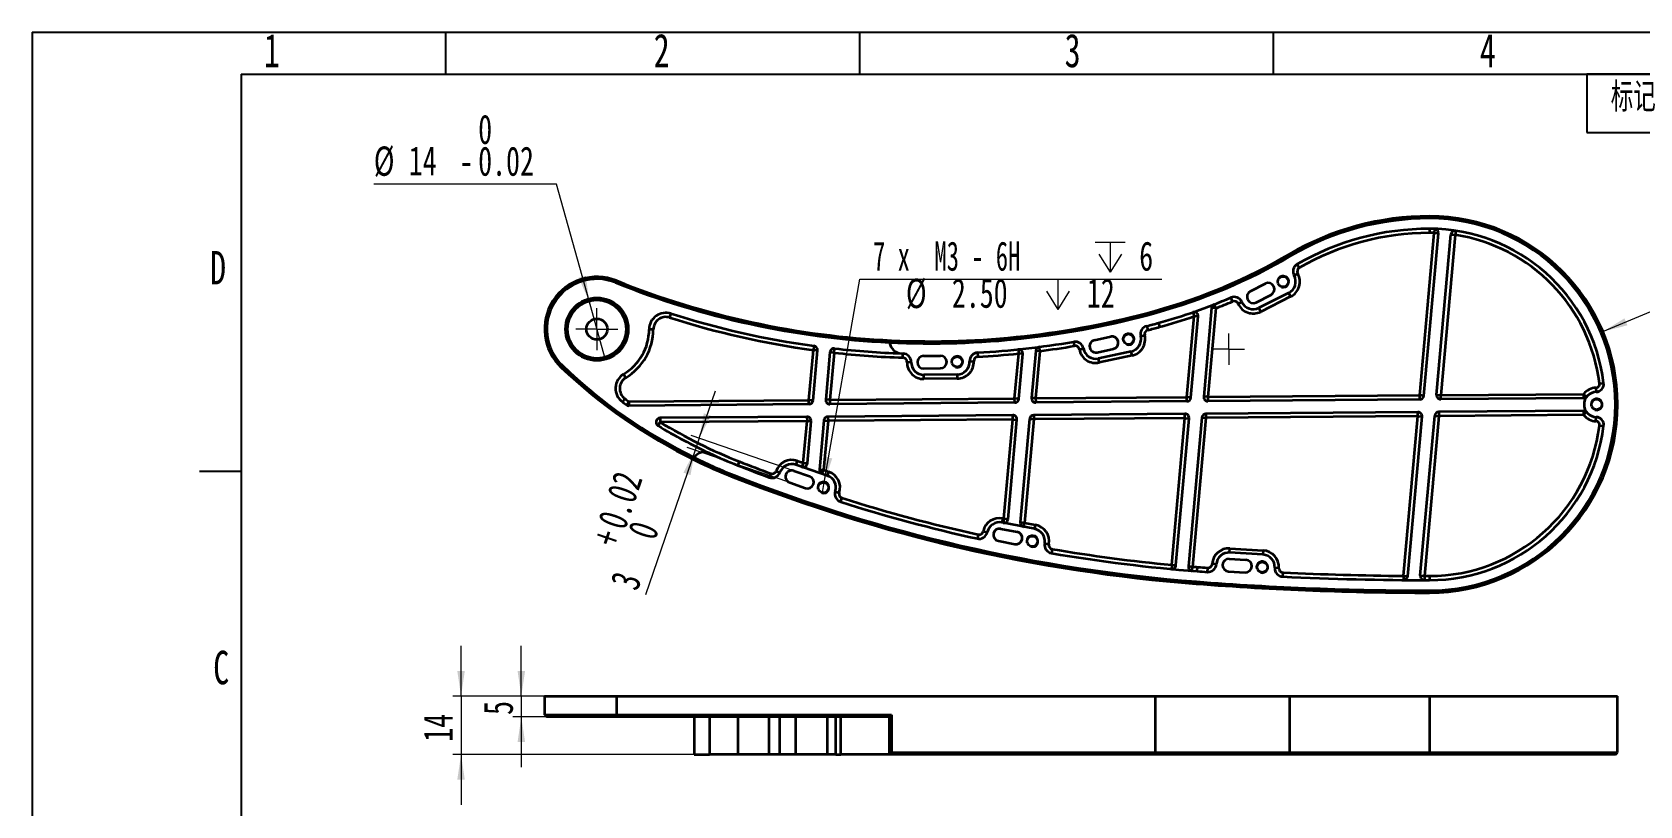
# Model space of a CAD drawing. Header units: millimetres. Extents: x 0 to 297, y 0 to 210.
# Drawn here: x 0 to 192.3, y 117.5 to 210 of the extents above; entities that cross this region are included whole.
import ezdxf

# ---------------------------------------------------------------- set-up
doc = ezdxf.new("R2010")
doc.units = ezdxf.units.MM
doc.linetypes.add('SLD-中心线', pattern=[34.29, 30.48, -1.27, 1.27, -1.27])
doc.linetypes.add('SLD-实线', pattern=[0])
for name, color, linetype in [('中心线层', 1, 'SLD-中心线'), ('尺寸线层', 83, 'SLD-实线'), ('文本', 7, 'SLD-实线'), ('细实线层', 7, 'SLD-实线')]:
    doc.layers.add(name, color=color, linetype=linetype)
doc.layers.add('粗实线层', color=7, linetype='SLD-实线', lineweight=35)
doc.styles.add('SLDTEXTSTYLE0', font='TXT', dxfattribs={"width": 0.7, "bigfont": 'bigfont'})
doc.styles.add('SLDTEXTSTYLE1', font='TXT', dxfattribs={"width": 0.7})
doc.styles.add('SLDTEXTSTYLE3', font='TXT', dxfattribs={"width": 0.616667})
doc.dimstyles.new('SLDDIMSTYLE0', dxfattribs={"dimtxt": 3.5, "dimasz": 3, "dimexe": 0, "dimexo": 0.0625, "dimgap": 0.875, "dimtad": 2, "dimlfac": 2, "dimrnd": 1e-09, "dimzin": 12, "dimdsep": 46, "dimtxsty": 'SLDTEXTSTYLE1', "dimsah": 1, "dimcen": 0.09, "dimadec": 0, "dimazin": 3, "dimtfac": 1, "dimtmove": 0, "dimatfit": 0, "dimfxl": 0, "dimfrac": 2, "dimtolj": 1, "dimtzin": 12, "dimarcsym": 0})
doc.dimstyles.new('SLDDIMSTYLE3', dxfattribs={"dimtxt": 3.5, "dimasz": 3, "dimexe": 0, "dimexo": 0.0625, "dimgap": 0.875, "dimtad": 2, "dimlfac": 2, "dimrnd": 1e-09, "dimzin": 12, "dimdsep": 46, "dimtxsty": 'SLDTEXTSTYLE1', "dimblk1": 'NONE', "dimsah": 1, "dimcen": 0, "dimadec": 0, "dimazin": 3, "dimtol": 1, "dimtm": 0.02, "dimtfac": 1, "dimtmove": 0, "dimatfit": 3, "dimldrblk": 'NONE', "dimfxl": 0, "dimfrac": 2, "dimtolj": 1, "dimarcsym": 0})
doc.dimstyles.new('SLDDIMSTYLE4', dxfattribs={"dimtxt": 3.5, "dimasz": 3, "dimexe": 0, "dimexo": 0.0625, "dimgap": 0.875, "dimtad": 2, "dimlfac": 2, "dimrnd": 1e-09, "dimzin": 12, "dimdsep": 46, "dimtxsty": 'SLDTEXTSTYLE1', "dimsah": 1, "dimcen": 0.09, "dimadec": 0, "dimazin": 3, "dimtol": 1, "dimtp": 0.02, "dimtfac": 1, "dimtmove": 0, "dimatfit": 0, "dimfxl": 0, "dimfrac": 2, "dimtolj": 1, "dimarcsym": 0})
doc.dimstyles.new('SLDDIMSTYLE5', dxfattribs={"dimtxt": 3.5, "dimasz": 3, "dimexe": 0, "dimexo": 0.0625, "dimgap": 0.875, "dimtad": 0, "dimtih": 1, "dimtoh": 1, "dimdec": 6, "dimlfac": 2, "dimrnd": 1e-09, "dimzin": 12, "dimdsep": 46, "dimtxsty": 'SLDTEXTSTYLE1', "dimblk1": 'NONE', "dimsah": 1, "dimcen": 0, "dimadec": 0, "dimazin": 3, "dimtfac": 1, "dimtmove": 0, "dimatfit": 3, "dimldrblk": 'NONE', "dimfxl": 0, "dimfrac": 2, "dimtolj": 1, "dimtzin": 12, "dimarcsym": 0})
doc.dimstyles.new('SLDDIMSTYLE6', dxfattribs={"dimtxt": 3.5, "dimasz": 3, "dimexe": 0, "dimexo": 0.0625, "dimgap": 0.875, "dimtad": 2, "dimlfac": 2, "dimrnd": 1e-09, "dimzin": 12, "dimdsep": 46, "dimtxsty": 'SLDTEXTSTYLE1', "dimsah": 1, "dimcen": 0, "dimadec": 0, "dimazin": 3, "dimtfac": 1, "dimtofl": 0, "dimtmove": 0, "dimatfit": 3, "dimfxl": 0, "dimfrac": 2, "dimtolj": 1, "dimtzin": 12, "dimarcsym": 0})

# ---------------------------------------------------------------- blocks, each defined once
blk = doc.blocks.new('SW_TABLEANNOTATION_0')
at = {"color": 0}
for p, q in [((0, 0), (0, -7)), ((0, 0), (12, 0)), ((0, 0), (0, -7)), ((106, 0), (0, 0)), ((12, 0), (12, -7)), ((12, 0), (24, 0)), ((24, 0), (24, -7)), ((24, 0), (74, 0)), ((74, 0), (74, -7)), ((74, 0), (86, 0)), ((86, 0), (86, -7)), ((86, 0), (106, 0)), ((106, 0), (106, -7)), ((106, -7), (106, 0)), ((0, -7), (12, -7)), ((0, -7), (106, -7)), ((12, -7), (24, -7)), ((24, -7), (74, -7)), ((74, -7), (86, -7)), ((86, -7), (106, -7))]:
    blk.add_line(p, q, dxfattribs=at)
at = {"color": 0, "char_height": 3.5, "attachment_point": 1, "style": 'SLDTEXTSTYLE0'}
for s, insert in [('标记', (2.85, -1.01)), ('区域', (14.85, -1.01)), ('变更说明', (42.7, -1.01)), ('签名', (76.85, -1.01)), ('日期', (92.85, -1.01))]:
    blk.add_mtext(s, dxfattribs=dict(at, insert=insert))
blk = doc.blocks.new('_D')
at = {"layer": '尺寸线层', "linetype": 'SLD-实线', "lineweight": 18}
for p, q in [((58.52, 130.65), (58.52, 136.65)), ((61.31, 130.65), (57.52, 130.65)), ((58.52, 130.65), (58.52, 128.15)), ((61.56, 128.15), (57.52, 128.15)), ((58.52, 128.15), (58.52, 122.15))]:
    blk.add_line(p, q, dxfattribs=at)
for points in [[(58.52, 130.65), (58.97, 133.65), (58.07, 133.65)], [(58.52, 128.15), (58.07, 125.15), (58.97, 125.15)]]:
    blk.add_solid(points, dxfattribs=at)
at = {"layer": '尺寸线层', "linetype": 'SLD-实线', "lineweight": 18, "insert": (54.01, 128.39), "char_height": 3.5, "attachment_point": 1, "rotation": 90, "style": 'SLDTEXTSTYLE1'}
blk.add_mtext('5', dxfattribs=at)
blk = doc.blocks.new('_D_1')
at = {"layer": '尺寸线层', "linetype": 'SLD-实线', "lineweight": 18}
for p, q in [((51.31, 130.65), (51.31, 136.65)), ((61.31, 130.65), (50.31, 130.65)), ((51.31, 130.65), (51.31, 123.65)), ((79.19, 123.65), (50.31, 123.65)), ((51.31, 123.65), (51.31, 117.65))]:
    blk.add_line(p, q, dxfattribs=at)
for points in [[(51.31, 130.65), (51.76, 133.65), (50.86, 133.65)], [(51.31, 123.65), (50.86, 120.65), (51.76, 120.65)]]:
    blk.add_solid(points, dxfattribs=at)
at = {"layer": '尺寸线层', "linetype": 'SLD-实线', "lineweight": 18, "insert": (46.8, 125.19), "char_height": 3.5, "attachment_point": 1, "rotation": 90, "style": 'SLDTEXTSTYLE1'}
blk.add_mtext('14', dxfattribs=at)
blk = doc.blocks.new('_D_5')
at = {"layer": '尺寸线层', "linetype": 'SLD-实线', "lineweight": 18}
for p, q in [((62.73, 191.83), (40.87, 191.83)), ((66.62, 177.87), (62.73, 191.83)), ((68.5, 171.13), (66.62, 177.87))]:
    blk.add_line(p, q, dxfattribs=at)
blk.add_solid([(66.62, 177.87), (66.25, 180.88), (65.38, 180.64)], dxfattribs=at)
at = {"layer": '尺寸线层', "linetype": 'SLD-实线', "lineweight": 18, "char_height": 3.5, "attachment_point": 1, "style": 'SLDTEXTSTYLE1'}
for s, insert in [('0', (53.36, 200.14)), ('%%c', (40.87, 196.34)), ('14', (45.06, 196.37)), ('0.02', (53.36, 196.34)), ('-', (51.1, 196.34))]:
    blk.add_mtext(s, dxfattribs=dict(at, insert=insert))
blk = doc.blocks.new('_None')
blk = doc.blocks.new('_D_6')
at = {"layer": '尺寸线层', "linetype": 'SLD-实线', "lineweight": 18}
for p, q in [((79.8, 161.46), (81.75, 167.14)), ((91.11, 157.58), (78.85, 161.79)), ((79.31, 160.04), (73.38, 142.75)), ((90.63, 156.16), (78.37, 160.37)), ((79.8, 161.46), (79.31, 160.04))]:
    blk.add_line(p, q, dxfattribs=at)
for points in [[(79.8, 161.46), (81.2, 164.15), (80.35, 164.45)], [(79.31, 160.04), (77.91, 157.35), (78.76, 157.06)]]:
    blk.add_solid(points, dxfattribs=at)
at = {"layer": '尺寸线层', "linetype": 'SLD-实线', "lineweight": 18, "char_height": 3.5, "attachment_point": 1, "rotation": 71.0623, "style": 'SLDTEXTSTYLE1'}
for s, insert in [('0.02', (67.59, 151.48)), ('+', (66.85, 149.35)), ('0', (71.18, 150.25)), ('3', (69.09, 144.22))]:
    blk.add_mtext(s, dxfattribs=dict(at, insert=insert))
blk = doc.blocks.new('SW_SYMBOL_HOLE_DEPTH')
at = {"layer": '尺寸线层', "color": 0, "linetype": 'SLD-实线', "lineweight": 18}
for p, q in [((0, 875), (800, 875)), ((400, 875), (400, 75)), ((100, 555), (400, 75)), ((700, 555), (400, 75))]:
    blk.add_line(p, q, dxfattribs=at)
blk = doc.blocks.new('_D_7')
at = {"layer": '尺寸线层', "linetype": 'SLD-实线', "lineweight": 18}
for p, q in [((94.76, 156.19), (99.01, 180.48)), ((99.01, 180.48), (135.15, 180.48)), ((94.55, 154.96), (94.76, 156.19))]:
    blk.add_line(p, q, dxfattribs=at)
blk.add_solid([(94.76, 156.19), (95.72, 159.06), (94.84, 159.22)], dxfattribs=at)
at = {"layer": '尺寸线层', "linetype": 'SLD-实线', "lineweight": 18, "xscale": 0.004511737089201878, "yscale": 0.004511737089201878, "zscale": 0.004511737089201878}
for p in [(127.16, 180.96), (120.9, 176.53)]:
    blk.add_blockref('SW_SYMBOL_HOLE_DEPTH', p, dxfattribs=at)
at = {"layer": '尺寸线层', "linetype": 'SLD-实线', "lineweight": 18, "char_height": 3.5, "attachment_point": 1}
for s, insert, style in [('7 x  M3 - 6H', (100.6, 184.99), 'SLDTEXTSTYLE3'), ('6', (132.44, 184.99), 'SLDTEXTSTYLE1'), ('%%c', (104.53, 180.53), 'SLDTEXTSTYLE1'), ('2.50', (110.03, 180.56), 'SLDTEXTSTYLE1'), ('12', (126.18, 180.56), 'SLDTEXTSTYLE1')]:
    blk.add_mtext(s, dxfattribs=dict(at, insert=insert, style=style))
blk = doc.blocks.new('_D_8')
at = {"layer": '尺寸线层', "linetype": 'SLD-实线', "lineweight": 18}
blk.add_line((187.9, 174.21), (203.11, 180.6), dxfattribs=at)
blk.add_solid([(187.9, 174.21), (190.84, 174.96), (190.49, 175.79)], dxfattribs=at)
at = {"layer": '尺寸线层', "linetype": 'SLD-实线', "lineweight": 18, "insert": (196.35, 182.65), "char_height": 3.5, "attachment_point": 1, "rotation": 22.7832, "style": 'SLDTEXTSTYLE1'}
blk.add_mtext('R45', dxfattribs=at)
blk = doc.blocks.new('SW_CENTERMARKSYMBOL_2')
at = {"layer": '中心线层', "color": 0, "linetype": 'SLD-中心线', "lineweight": 18}
for p, q in [((0, 1.25), (0, 2.5)), ((-1.25, 0), (-2.5, 0)), ((0, 0), (-1.25, 0)), ((0, 0), (0, 1.25)), ((0, 0), (0, -1.25)), ((0, 0), (1.25, 0)), ((1.25, 0), (2.5, 0)), ((0, -1.25), (0, -2.5))]:
    blk.add_line(p, q, dxfattribs=at)
blk = doc.blocks.new('SW_CENTERMARKSYMBOL_3')
at = {"layer": '中心线层', "color": 0, "linetype": 'SLD-中心线', "lineweight": 18}
for p, q in [((-1.25, 0), (-1.875, 0)), ((0, 0), (-1.25, 0)), ((0, 1.25), (0, 1.875)), ((0, 0), (0, 1.25)), ((0, 0), (0, -1.25)), ((0, 0), (1.25, 0)), ((1.25, 0), (1.875, 0)), ((0, -1.25), (0, -1.875))]:
    blk.add_line(p, q, dxfattribs=at)

msp = doc.modelspace()

# ---------------------------------------------------------------- linework, layer by layer
for p, q in [((0, 210), (297, 210)), ((0, 210), (0, 0)), ((49.5, 205), (49.5, 210)), ((99, 205), (99, 210)), ((148.5, 205), (148.5, 210)), ((25, 205), (25, 5)), ((25, 205), (292, 205)), ((25, 157.5), (20, 157.5))]:
    msp.add_line(p, q)
at = {"layer": '粗实线层', "linetype": 'SLD-实线', "lineweight": 35}
for p, q in [((167.15469298, 187.7517646), (167.15469298, 188.0017646)), ((165.99824283, 166.59768993), (167.74323525, 185.99331452)), ((166.49623146, 166.55288671), (168.24122388, 185.9485113)), ((167.15469298, 186.5017646), (167.15469298, 186.0017646)), ((167.75758994, 186.49310842), (167.74323525, 185.99331452)), ((168.24122388, 185.9485113), (167.74323525, 185.99331452)), ((168.01212352, 166.66218704), (169.73518975, 185.81410165)), ((170.23317838, 185.76929843), (168.51011215, 166.61738382)), ((169.73518975, 185.81410165), (170.23317838, 185.76929843)), ((170.30826339, 186.26362853), (170.23317838, 185.76929843)), ((150.55404848, 183.26240184), (150.42804696, 183.47832687)), ((150.96694133, 180.90397764), (151.40435745, 181.14619064)), ((69.88797182, 180.30223454), (69.79487361, 180.07021574)), ((145.74483709, 179.04794636), (147.53108667, 179.94756429)), ((141.10302612, 177.04670115), (140.14909441, 166.44373165)), ((141.60101475, 177.00189793), (140.64708304, 166.39892843)), ((141.60101475, 177.00189793), (141.10302612, 177.04670115)), ((141.60101475, 177.00189793), (141.41952388, 177.46779606)), ((143.58758595, 177.81117213), (143.39185239, 178.27126818)), ((144.26209735, 177.54909801), (144.71712146, 177.7563492)), ((146.41955053, 177.70825917), (148.20580012, 178.6078771)), ((150.32940643, 178.83765143), (146.75690725, 177.03841558)), ((146.98181174, 176.59185318), (146.75690725, 177.03841558)), ((150.55431091, 178.39108903), (146.98181174, 176.59185318)), ((150.55431091, 178.39108903), (150.32940643, 178.83765143)), ((76.41673592, 176.36472684), (76.26515315, 175.88825789)), ((134.40840632, 176.4548967), (134.34177246, 176.69585298)), ((134.74157559, 175.25011529), (134.8748433, 174.76820273)), ((138.13521372, 166.37923454), (139.0052346, 176.04953351)), ((138.63320235, 166.33443132), (139.50322323, 176.00473029)), ((138.84235413, 176.5222596), (139.0052346, 176.04953351)), ((139.50322323, 176.00473029), (139.0052346, 176.04953351)), ((74.31042513, 174.4666535), (73.81043189, 174.46925432)), ((127.08642992, 173.19173219), (129.04166659, 173.61250477)), ((132.61220735, 173.65453767), (133.09804547, 173.7726957)), ((133.33988101, 174.8731675), (133.46630303, 174.38941398)), ((92.92156604, 166.02474455), (93.45941323, 172.00292652)), ((93.41955467, 165.97994133), (93.95740186, 171.95812331)), ((93.52742973, 172.49827868), (93.45941323, 172.00292652)), ((93.95740186, 171.95812331), (93.45941323, 172.00292652)), ((95.44362009, 171.73759847), (94.93544673, 166.08924165)), ((95.94160872, 171.69279525), (95.43343536, 166.04443844)), ((95.94160872, 171.69279525), (95.44362009, 171.73759847)), ((95.94160872, 171.69279525), (95.99756144, 172.18965468)), ((104.15935258, 171.09937987), (104.17536603, 171.59912337)), ((106.64625086, 171.29964333), (108.64611593, 171.3228753)), ((113.10924198, 171.70290618), (113.13686035, 171.20366954)), ((117.53788533, 166.21774465), (118.02128482, 171.5907393)), ((117.96992753, 172.08809474), (118.02128482, 171.5907393)), ((118.51927344, 171.54593609), (118.02128482, 171.5907393)), ((118.03587396, 166.17294144), (118.51927344, 171.54593609)), ((120.05982474, 171.92932424), (119.55176602, 166.28224176)), ((120.55781336, 171.88452103), (120.04975465, 166.23743854)), ((120.55781336, 171.88452103), (120.05982474, 171.92932424)), ((120.55781336, 171.88452103), (120.49412822, 172.38044865)), ((124.68913465, 172.50054198), (124.60537077, 172.99347566)), ((125.27848244, 172.08990314), (125.76991674, 172.18205696)), ((127.40200936, 171.72530469), (129.35724603, 172.14607727)), ((131.47027242, 171.8336361), (127.55979908, 170.99209094)), ((131.57546556, 171.34482693), (127.66499222, 170.50328177)), ((131.57546556, 171.34482693), (131.47027242, 171.8336361)), ((63.25515964, 169.97115727), (63.42737391, 170.15238156)), ((104.65518744, 170.57966566), (105.15513129, 170.57217273)), ((106.66367484, 169.79974453), (108.66353991, 169.8229765)), ((112.1535976, 170.65347232), (112.65323247, 170.67257713)), ((127.66499222, 170.50328177), (127.55979908, 170.99209094)), ((71.0172152, 168.70402938), (70.76116344, 169.13349125)), ((110.67211696, 169.09625908), (106.67238684, 169.04979513)), ((106.67819483, 168.54982886), (106.67238684, 169.04979513)), ((110.67792496, 168.59629282), (106.67819483, 168.54982886)), ((110.67211696, 169.09625908), (110.67792496, 168.59629282)), ((187.07969298, 167.50035786), (187.09844298, 167.00070954)), ((187.50233804, 167.99642703), (187.99862206, 168.05727245)), ((70.90374613, 166.20207939), (70.60987134, 165.79755794)), ((71.38509896, 165.8558915), (71.09510469, 165.44857919)), ((71.38509896, 165.8558915), (92.92156604, 166.02474455)), ((71.38509896, 165.8558915), (71.389019, 165.35590687)), ((92.92548608, 165.52475991), (71.389019, 165.35590687)), ((92.92548608, 165.52475991), (92.92156604, 166.02474455)), ((93.41955467, 165.97994133), (92.92156604, 166.02474455)), ((95.43343536, 166.04443844), (94.93544673, 166.08924165)), ((95.43343536, 166.04443844), (117.53788533, 166.21774465)), ((95.43343536, 166.04443844), (95.4373554, 165.5444538)), ((117.54180538, 165.71776002), (95.4373554, 165.5444538)), ((117.54180538, 165.71776002), (117.53788533, 166.21774465)), ((118.03587396, 166.17294144), (117.53788533, 166.21774465)), ((120.04975465, 166.23743854), (119.55176602, 166.28224176)), ((120.04975465, 166.23743854), (138.13521372, 166.37923454)), ((120.04975465, 166.23743854), (120.05367469, 165.73745391)), ((138.13913377, 165.87924991), (120.05367469, 165.73745391)), ((138.13913377, 165.87924991), (138.13521372, 166.37923454)), ((138.63320235, 166.33443132), (138.13521372, 166.37923454)), ((140.64708304, 166.39892843), (140.14909441, 166.44373165)), ((140.64708304, 166.39892843), (165.99824283, 166.59768993)), ((140.64708304, 166.39892843), (140.65100308, 165.8989438)), ((166.00216288, 166.0977053), (140.65100308, 165.8989438)), ((166.00216288, 166.0977053), (165.99824283, 166.59768993)), ((166.49623146, 166.55288671), (165.99824283, 166.59768993)), ((168.01212352, 166.66218704), (168.51011215, 166.61738382)), ((168.51011215, 166.61738382), (185.59308763, 166.75132001)), ((168.5140322, 166.11739919), (168.51011215, 166.61738382)), ((185.59700768, 166.25133538), (168.5140322, 166.11739919)), ((185.59308763, 166.75132001), (185.59700768, 166.25133538)), ((185.59308763, 166.75132001), (185.98348897, 166.43893116)), ((92.69255942, 164.02288759), (75.13173746, 163.88520492)), ((75.13173746, 163.88520492), (75.1356575, 163.38522029)), ((92.69647947, 163.52290296), (75.1356575, 163.38522029)), ((92.24567101, 158.51215815), (92.69647947, 163.52290296)), ((92.69255942, 164.02288759), (92.69647947, 163.52290296)), ((93.1944681, 163.47809974), (92.69647947, 163.52290296)), ((94.71036016, 163.58740006), (94.18261526, 157.72150528)), ((95.20834879, 163.54259684), (94.68060389, 157.67670206)), ((94.71036016, 163.58740006), (95.20834879, 163.54259684)), ((117.30887872, 164.2158877), (95.20442874, 164.04258148)), ((95.20442874, 164.04258148), (95.20834879, 163.54259684)), ((117.31279876, 163.71590306), (95.20834879, 163.54259684)), ((116.24586136, 151.85687309), (117.31279876, 163.71590306)), ((116.74384999, 151.81206988), (117.81078739, 163.67109985)), ((117.31279876, 163.71590306), (117.30887872, 164.2158877)), ((117.31279876, 163.71590306), (117.81078739, 163.67109985)), ((119.32667945, 163.78040017), (118.21449838, 151.41848587)), ((119.82466808, 163.73559695), (118.712487, 151.37368266)), ((119.32667945, 163.78040017), (119.82466808, 163.73559695)), ((137.90620711, 164.37737758), (119.82074803, 164.23558159)), ((119.82074803, 164.23558159), (119.82466808, 163.73559695)), ((137.91012715, 163.87739295), (119.82466808, 163.73559695)), ((136.33146019, 146.33047901), (137.91012715, 163.87739295)), ((136.82944882, 146.28567579), (138.40811578, 163.83258973)), ((137.91012715, 163.87739295), (137.90620711, 164.37737758)), ((137.91012715, 163.87739295), (138.40811578, 163.83258973)), ((139.92400784, 163.94189006), (138.32411937, 146.1590986)), ((140.42199647, 163.89708684), (138.822108, 146.11429538)), ((139.92400784, 163.94189006), (140.42199647, 163.89708684)), ((165.76923622, 164.59583297), (140.41807642, 164.39707147)), ((140.41807642, 164.39707147), (140.42199647, 163.89708684)), ((165.77315627, 164.09584834), (140.42199647, 163.89708684)), ((164.05648756, 145.01504235), (165.77315627, 164.09584834)), ((164.55447619, 144.97023913), (166.27114489, 164.05104512)), ((165.77315627, 164.09584834), (165.76923622, 164.59583297)), ((165.77315627, 164.09584834), (166.27114489, 164.05104512)), ((166.06744506, 145.04704811), (167.78703696, 164.16034545)), ((168.28502558, 164.11554223), (166.56543368, 145.0022449)), ((167.78703696, 164.16034545), (168.28502558, 164.11554223)), ((185.58993623, 164.75123384), (168.28110554, 164.61552686)), ((168.28110554, 164.61552686), (168.28502558, 164.11554223)), ((185.59385627, 164.2512492), (168.28502558, 164.11554223)), ((185.58993623, 164.75123384), (185.59385627, 164.2512492)), ((185.98406545, 164.56387805), (185.59385627, 164.2512492)), ((187.07969298, 163.50317135), (187.09844298, 164.00281966)), ((74.87589903, 162.95799021), (75.1356575, 163.38522029)), ((92.74365963, 158.46735493), (93.1944681, 163.47809974)), ((187.50233804, 163.00710217), (187.99862206, 162.94625675)), ((84.42132482, 158.21742647), (84.60474653, 158.68256782)), ((91.5202868, 158.76104659), (91.35801654, 158.28811069)), ((95.14150374, 156.98994867), (91.35801654, 158.28811069)), ((91.5202868, 158.76104659), (92.24567101, 158.51215815)), ((92.24567101, 158.51215815), (92.08340076, 158.03922225)), ((92.24567101, 158.51215815), (92.74365963, 158.46735493)), ((94.18261526, 157.72150528), (94.68060389, 157.67670206)), ((83.96277053, 157.0545731), (83.87105967, 156.82200243)), ((88.35358362, 157.25008538), (88.1800829, 156.78115309)), ((88.98913608, 157.54592225), (89.45965351, 157.37676744)), ((90.62780041, 156.15989914), (92.519544, 155.51081813)), ((91.11461116, 157.57870684), (93.00635476, 156.92962583)), ((94.51833364, 157.20376616), (94.68060389, 157.67670206)), ((94.68060389, 157.67670206), (95.30377399, 157.46288457)), ((95.14150374, 156.98994867), (95.30377399, 157.46288457)), ((96.08045392, 155.10508758), (96.55570756, 154.94973645)), ((96.72480314, 153.84935215), (96.87575065, 154.32602274)), ((113.77242239, 150.333128), (114.26164163, 150.22985873)), ((115.87347752, 150.65606224), (117.83617435, 150.27158706)), ((116.11377451, 151.88274776), (116.01765571, 151.39207355)), ((119.94304937, 150.62312319), (116.01765571, 151.39207355)), ((116.11377451, 151.88274776), (116.24586136, 151.85687309)), ((116.24586136, 151.85687309), (116.14974257, 151.36619889)), ((116.24586136, 151.85687309), (116.74384999, 151.81206988)), ((118.21449838, 151.41848587), (118.712487, 151.37368266)), ((118.61636821, 150.88300845), (118.712487, 151.37368266)), ((118.712487, 151.37368266), (120.03916816, 151.11379739)), ((119.94304937, 150.62312319), (120.03916816, 151.11379739)), ((113.18325991, 149.95321493), (113.07546888, 149.46497207)), ((115.58512113, 149.18403962), (117.54781796, 148.79956444)), ((121.130767, 148.88425701), (121.62279168, 148.79530916)), ((122.02506606, 148.22118226), (121.94067415, 147.72835572)), ((143.2535325, 147.79721228), (143.28400114, 148.29628308)), ((143.28400114, 148.29628308), (147.27656753, 148.05253398)), ((136.33146019, 146.33047901), (136.28492898, 145.83264887)), ((136.33146019, 146.33047901), (136.82944882, 146.28567579)), ((141.665654, 146.40280933), (141.1668298, 146.43707915)), ((143.20782955, 147.04860608), (145.20411274, 146.92673153)), ((147.24609889, 147.55346318), (143.2535325, 147.79721228)), ((147.27656753, 148.05253398), (147.24609889, 147.55346318)), ((138.32411937, 146.1590986), (138.822108, 146.11429538)), ((138.78216808, 145.61589313), (138.822108, 146.11429538)), ((139.28099686, 144.3228605), (139.26181181, 144.07359772)), ((139.37692212, 145.5691744), (139.41529223, 146.06769996)), ((140.59833062, 145.47724456), (140.63501356, 145.9758971)), ((143.11642364, 145.55139368), (145.11270683, 145.42951914)), ((149.15184672, 145.94958803), (148.65255829, 145.97625372)), ((149.62361142, 145.42713664), (149.59936182, 144.92772503)), ((164.05648756, 145.01504235), (164.05220202, 144.51506071)), ((164.05648756, 145.01504235), (164.55447619, 144.97023913)), ((166.06744506, 145.04704811), (166.56543368, 145.0022449)), ((166.56543368, 145.0022449), (166.5646186, 144.50224556)), ((167.15469298, 145.0017646), (167.15469298, 144.5017646)), ((167.15469298, 143.2517646), (167.15469298, 143.0017646)), ((61.31051644, 130.65082706), (61.31051644, 128.40082706)), ((61.31051644, 130.65082706), (69.88797182, 130.65082706)), ((69.88797182, 130.65082706), (69.88797182, 128.40082706)), ((69.88797182, 130.65082706), (134.34177246, 130.65082706)), ((134.34177246, 130.65082706), (134.34177246, 123.90082706)), ((134.34177246, 130.65082706), (150.42804696, 130.65082706)), ((150.42804696, 130.65082706), (150.42804696, 123.90082706)), ((150.42804696, 130.65082706), (167.15469298, 130.65082706)), ((167.15469298, 130.65082706), (167.15469298, 123.90082706)), ((167.15469298, 130.65082706), (189.65469298, 130.65082706)), ((189.65469298, 123.90082706), (189.65469298, 130.65082706)), ((61.31051644, 128.40082706), (61.56051644, 128.15082706)), ((61.31051644, 128.40082706), (69.88797182, 128.40082706)), ((69.79487361, 128.15082706), (61.56051644, 128.15082706)), ((69.88797182, 128.40082706), (69.79487361, 128.15082706)), ((102.57122837, 128.15082706), (69.79487361, 128.15082706)), ((69.88797182, 128.40082706), (102.80870207, 128.40082706)), ((79.17813107, 128.15082706), (79.17813107, 123.66647369)), ((81.04499495, 128.15082706), (81.04499495, 123.65082706)), ((84.42132482, 128.15082706), (84.42132482, 123.65082706)), ((88.1800829, 123.65082706), (88.1800829, 128.15082706)), ((89.45965351, 123.65082706), (89.45965351, 128.15082706)), ((91.35801654, 123.65082706), (91.35801654, 128.15082706)), ((95.14150374, 123.65082706), (95.14150374, 128.15082706)), ((96.15469298, 123.65082706), (96.15469298, 128.15082706)), ((96.72480314, 123.65082706), (96.72480314, 128.15082706)), ((102.56901473, 123.66900886), (102.56901473, 128.16900886)), ((102.80870207, 128.40082706), (102.80870207, 123.90082706)), ((79.18717259, 123.65082706), (81.04499495, 123.65082706)), ((84.42132482, 123.65082706), (81.04499495, 123.65082706)), ((88.1800829, 123.65082706), (84.42132482, 123.65082706)), ((89.45965351, 123.65082706), (88.1800829, 123.65082706)), ((91.35801654, 123.65082706), (89.45965351, 123.65082706)), ((95.14150374, 123.65082706), (91.35801654, 123.65082706)), ((96.15469298, 123.65082706), (95.14150374, 123.65082706)), ((96.15469298, 123.65082706), (96.72480314, 123.65082706)), ((102.5605843, 123.65082706), (96.72480314, 123.65082706)), ((134.40840632, 123.65082706), (102.57122837, 123.65082706)), ((102.80870207, 123.90082706), (134.34177246, 123.90082706)), ((134.34177246, 123.90082706), (150.42804696, 123.90082706)), ((134.40840632, 123.65082706), (134.34177246, 123.90082706)), ((150.55404848, 123.65082706), (134.40840632, 123.65082706)), ((150.55404848, 123.65082706), (150.42804696, 123.90082706)), ((150.42804696, 123.90082706), (167.15469298, 123.90082706)), ((167.15469298, 123.65082706), (150.55404848, 123.65082706)), ((167.15469298, 123.90082706), (189.65469298, 123.90082706)), ((167.15469298, 123.65082706), (167.15469298, 123.90082706)), ((189.40469298, 123.65082706), (167.15469298, 123.65082706)), ((189.40469298, 123.65082706), (189.65469298, 123.90082706))]:
    msp.add_line(p, q, dxfattribs=at)
for centre, radius in [((149.65469298, 180.17733862), 0.625), ((67.56051644, 174.5017646), 3.75), ((67.56051644, 174.5017646), 3.5), ((67.56051644, 174.5017646), 1.25), ((131.15469298, 173.3000636), 0.625), ((110.65469298, 170.59615788), 0.625), ((187.15469298, 165.5017646), 0.625), ((94.65469298, 155.57114097), 0.625), ((119.65469298, 149.15110057), 0.625), ((147.15469298, 146.05625079), 0.625)]:
    msp.add_circle(centre, radius, dxfattribs=at)
for centre, radius, start, end in [((167.15469298, 154.8143755), 33.1873891, 90, 120.2653962187), ((167.15469298, 154.8143755), 32.9373891, 90, 120.2653962187), ((167.15469298, 165.5017646), 22.5, 270, 90), ((167.15469298, 165.5017646), 22.25, 270, 90), ((167.15469298, 154.8143755), 31.6873891, 90, 119.9926375278), ((167.15469298, 154.8143755), 31.1873891, 90, 119.9716672087), ((167.15469298, 165.5017646), 21, 6.9896963966, 90), ((167.15469298, 165.5017646), 20.5, 88.3548477052, 90), ((167.74323525, 185.99331452), 0.5, 354.8590340728, 88.3548477052), ((170.23317838, 185.76929843), 0.5, 81.3632204404, 174.8590340728), ((167.15469298, 165.5017646), 20.5, 6.9896963966, 81.3632204404), ((116.28665006, 241.98541423), 67.74004911, 285.4582076484, 300.2653962187), ((116.28665006, 241.98541423), 67.99004911, 285.4582076484, 300.2653962187), ((149.65469298, 180.17733862), 1.5, 296.7314279138, 28.9748731023), ((149.65469298, 180.17733862), 2, 296.7314279138, 28.9748731023), ((151.85773998, 181.39724482), 1.01825083, 122.2407993849, 208.9748731023), ((151.85773998, 181.39724482), 0.51825083, 123.1482958182, 208.9748731023), ((67.56051644, 174.5017646), 6.25, 68.1367329253, 226.4602945173), ((67.56051644, 174.5017646), 6, 68.1367329253, 226.4602945173), ((107.45421508, 273.92459426), 101.12799003, 248.1367329253, 267.2323848415), ((107.45421508, 273.92459426), 100.87799003, 248.1367329253, 267.3605495588), ((146.08219381, 178.37810277), 0.75, 116.7314279138, 296.7314279138), ((147.86844339, 179.27772069), 0.75, 296.7314279138, 116.7314279138), ((116.28665006, 241.98541423), 69.24004911, 285.4582076484, 293.0458184789), ((141.60101475, 177.00189793), 0.5, 111.2834284809, 174.8590340728), ((116.28665006, 241.98541423), 69.74004911, 291.2834284809, 293.0458184789), ((143.7904641, 177.33428181), 1.01825083, 24.4879827254, 113.0458184789), ((143.7904641, 177.33428181), 0.51825083, 24.4879827254, 113.0458184789), ((146.08219381, 178.37810277), 2, 204.4879827254, 296.7314279138), ((146.08219381, 178.37810277), 1.5, 204.4879827254, 296.7314279138), ((75.81040483, 174.45885103), 2, 72.3521673022, 179.7019663579), ((75.81040483, 174.45885103), 1.5, 72.3521673022, 179.7019663579), ((107.45421508, 273.92459426), 102.87799003, 252.3521673022, 262.1816423627), ((107.45421508, 273.92459426), 102.37799003, 252.3521673022, 262.1816423627), ((107.45421508, 273.92459426), 101.12799003, 267.2323848415, 285.4582076484), ((107.45421508, 273.92459426), 100.87799003, 267.3605495588, 285.4582076484), ((107.45421508, 273.92459426), 102.37799003, 284.6458726313, 285.4582076484), ((116.28665006, 241.98541423), 69.74004911, 285.4582076484, 289.0116831829), ((139.0052346, 176.04953351), 0.5, 354.8590340728, 109.0116831829), ((67.56051644, 174.5017646), 6.25, 300.8040459576, 359.7019663579), ((67.56051644, 174.5017646), 6.75, 300.8040459576, 359.7019663579), ((127.24421964, 172.45851844), 0.75, 102.1449908096, 282.1449908097), ((129.19945631, 172.87929102), 0.75, 282.1449908097, 102.1449908096), ((131.15469298, 173.3000636), 1.5, 282.1449908097, 13.6692119725), ((131.15469298, 173.3000636), 2, 282.1449908097, 13.6692119725), ((133.59583498, 173.89376035), 1.01229976, 104.6458726313, 193.6692119725), ((133.59583498, 173.89376035), 0.51229976, 104.6458726313, 193.6692119726), ((107.45421508, 273.92459426), 102.87799003, 284.6458726313, 285.4582076484), ((93.45941323, 172.00292652), 0.5, 354.8590340728, 82.1816423627), ((95.94160872, 171.69279525), 0.5, 83.5748326948, 174.8590340728), ((107.45421508, 273.92459426), 102.87799003, 263.5748326948, 268.1646802852), ((107.45421508, 273.92459426), 102.37799003, 263.5748326948, 268.0713938918), ((104.05925, 173.10374778), 1.5, 187.2456980055, 268.0713938918), ((107.45421508, 273.92459426), 102.37799003, 268.0713938918, 268.1646802852), ((104.14294521, 170.58734292), 1.01229976, 359.1413409439, 88.1646802852), ((106.65496285, 170.54969393), 0.75, 90.6655621068, 270.6655621068), ((108.65482792, 170.5729259), 0.75, 270.6655621068, 90.6655621068), ((113.16515812, 170.69215191), 1.01229976, 93.1664439284, 182.1897832696), ((113.16515812, 170.69215191), 0.51229976, 93.1664439284, 182.1897832696), ((107.45421508, 273.92459426), 102.37799003, 273.1664439284, 279.644108988), ((107.45421508, 273.92459426), 102.87799003, 273.1664439284, 275.8955097475), ((118.02128482, 171.5907393), 0.5, 354.8590340728, 95.8955097475), ((120.55781336, 171.88452103), 0.5, 97.317657084, 174.8590340728), ((107.45421508, 273.92459426), 102.87799003, 277.317657084, 279.644108988), ((124.77495909, 171.99548237), 1.01229976, 10.6207696468, 99.644108988), ((124.77495909, 171.99548237), 0.51229976, 10.6207696468, 99.644108988), ((127.24421964, 172.45851844), 2, 190.6207696468, 282.1449908097), ((127.24421964, 172.45851844), 1.5, 190.6207696468, 282.1449908097), ((107.35704352, 216.38039292), 64.02181906, 226.4602945173, 243.9928563584), ((107.35704352, 216.38039292), 63.77181906, 226.4602945173, 243.7857406471), ((104.14294521, 170.58734292), 0.51229976, 359.1413409439, 88.1646802852), ((106.65496285, 170.54969393), 2, 179.1413409439, 270.6655621068), ((106.65496285, 170.54969393), 1.5, 179.1413409439, 270.6655621068), ((110.65469298, 170.59615788), 1.5, 270.6655621068, 2.1897832696), ((110.65469298, 170.59615788), 2, 270.6655621068, 2.1897832696), ((71.78537048, 167.41564377), 2, 120.8040459576, 234.0025271299), ((71.78537048, 167.41564377), 1.5, 120.8040459576, 234.0025271299), ((187.15469298, 165.5017646), 2, 92.1490956269, 141.3341264651), ((187.06309815, 167.94257533), 0.44252874, 272.1490956269, 6.9896963966), ((187.06309815, 167.94257533), 0.94252874, 272.1490956269, 6.9896963966), ((107.35704352, 216.38039292), 62.52181906, 234.0025271299, 234.5502630734), ((107.35704352, 216.38039292), 62.02181906, 234.0025271299, 234.5502630734), ((71.38509896, 165.8558915), 0.5, 234.5502630734, 270.4492087109), ((92.92156604, 166.02474455), 0.5, 270.4492087109, 354.8590340728), ((95.43343536, 166.04443844), 0.5, 174.8590340728, 270.4492087109), ((117.53788533, 166.21774465), 0.5, 270.4492087109, 354.8590340728), ((120.04975465, 166.23743854), 0.5, 174.8590340728, 270.4492087109), ((138.13521372, 166.37923454), 0.5, 270.4492087109, 354.8590340728), ((140.64708304, 166.39892843), 0.5, 174.8590340728, 270.4492087109), ((165.99824283, 166.59768993), 0.5, 270.4492087109, 354.8590340728), ((168.51011215, 166.61738382), 0.5, 174.8590340728, 270.4492087109), ((185.59308763, 166.75132001), 0.5, 270.4492087109, 321.3341264651), ((187.15469298, 165.5017646), 1.5, 92.1490956269, 267.8509043731), ((75.1356575, 163.38522029), 0.5, 90.4492087109, 238.7001452371), ((92.69647947, 163.52290296), 0.5, 354.8590340728, 90.4492087109), ((95.20834879, 163.54259684), 0.5, 90.4492087109, 174.8590340728), ((117.31279876, 163.71590306), 0.5, 354.8590340728, 90.4492087109), ((119.82466808, 163.73559695), 0.5, 90.4492087109, 174.8590340728), ((137.91012715, 163.87739295), 0.5, 354.8590340728, 90.4492087109), ((140.42199647, 163.89708684), 0.5, 90.4492087109, 174.8590340728), ((165.77315627, 164.09584834), 0.5, 354.8590340728, 90.4492087109), ((168.28502558, 164.11554223), 0.5, 90.4492087109, 174.8590340728), ((185.59385627, 164.2512492), 0.5, 38.7011043988, 90.4492087109), ((187.15469298, 165.5017646), 2, 218.7011043988, 267.8509043731), ((187.06309815, 163.06095387), 0.44252874, 353.0103036034, 87.8509043731), ((187.06309815, 163.06095387), 0.94252874, 353.0103036034, 87.8509043731), ((107.35704352, 216.38039292), 62.52181906, 238.7001452371, 245.111998449), ((107.35704352, 216.38039292), 62.02181906, 238.7001452371, 248.478925202), ((167.15469298, 165.5017646), 20.5, 270, 353.0103036034), ((167.15469298, 165.5017646), 21, 270, 353.0103036034), ((80.41372616, 158.30414162), 1.5, 65.111998449, 144.8554499616), ((107.35704352, 216.38039292), 62.52181906, 245.111998449, 248.478925202), ((107.35704352, 216.38039292), 63.77181906, 243.7857406471, 248.478925202), ((107.35704352, 216.38039292), 64.02181906, 243.9928563584, 248.478925202), ((153.91417536, 334.44518661), 189.43463178, 248.478925202, 249.6959801337), ((153.91417536, 334.44518661), 188.93463178, 248.478925202, 249.6959801337), ((90.87120579, 156.86930299), 2, 71.0622610103, 160.2260789495), ((90.87120579, 156.86930299), 1.5, 71.0622610103, 160.2260789495), ((92.24567101, 158.51215815), 0.5, 251.0622610103, 354.8590340728), ((94.68060389, 157.67670206), 0.5, 174.8590340728, 251.0622610103), ((153.91417536, 334.44518661), 190.93463178, 248.478925202, 265.5987828363), ((153.91417536, 334.44518661), 190.68463178, 248.478925202, 265.5987828363), ((88.52480366, 157.71285351), 0.99342744, 249.6959801337, 340.2260789497), ((88.52480366, 157.71285351), 0.49342744, 249.6959801337, 340.2260789499), ((90.87120579, 156.86930299), 0.75, 71.0622610103, 251.0622610103), ((92.76294938, 156.22022198), 0.75, 251.0622610103, 71.0622610103), ((94.65469298, 155.57114097), 1.5, 341.898443071, 71.0622610103), ((94.65469298, 155.57114097), 2, 341.898443071, 71.0622610103), ((97.02471394, 154.79642743), 0.99342744, 161.8984430709, 252.4285418869), ((97.02471394, 154.79642743), 0.49342744, 161.8984430709, 252.4285418869), ((153.91417536, 334.44518661), 188.93463178, 252.4285418869, 257.5503228036), ((153.91417536, 334.44518661), 189.43463178, 252.4285418869, 257.5503228036), ((113.28963401, 150.43503978), 0.99342744, 257.5503228036, 348.0804216195), ((113.28963401, 150.43503978), 0.49342744, 257.5503228036, 348.0804216196), ((115.72929933, 149.92005093), 2, 78.9166036802, 168.0804216194), ((115.72929933, 149.92005093), 1.5, 78.9166036802, 168.0804216194), ((115.72929933, 149.92005093), 0.75, 78.9166036802, 258.9166036802), ((116.24586136, 151.85687309), 0.5, 258.9166036802, 354.8590340728), ((117.69199615, 149.53557575), 0.75, 258.9166036802, 78.9166036802), ((118.712487, 151.37368266), 0.5, 174.8590340728, 258.9166036802), ((119.65469298, 149.15110057), 1.5, 349.7527857409, 78.9166036802), ((119.65469298, 149.15110057), 2, 349.7527857409, 78.9166036802), ((122.10834863, 148.70753054), 0.99342744, 169.7527857409, 260.2828845568), ((122.10834863, 148.70753054), 0.49342744, 169.7527857409, 260.2828845568), ((153.91417536, 334.44518661), 188.93463178, 260.2828845568, 264.6601890933), ((143.16212659, 146.29999988), 2, 86.5063869679, 176.0698871394), ((153.91417536, 334.44518661), 189.43463178, 260.2828845568, 265.5987828363), ((136.33146019, 146.33047901), 0.5, 264.6601890933, 354.8590340728), ((140.67144367, 146.47111277), 0.99655383, 265.7926641731, 356.0698871397), ((140.67144367, 146.47111277), 0.49655383, 265.7926641731, 356.06988714), ((143.16212659, 146.29999988), 1.5, 86.5063869679, 176.0698871394), ((143.16212659, 146.29999988), 0.75, 86.5063869679, 266.5063869679), ((145.15840979, 146.17812534), 0.75, 266.5063869679, 86.5063869679), ((147.15469298, 146.05625079), 1.5, 356.9428867964, 86.5063869679), ((147.15469298, 146.05625079), 2, 356.9428867962, 86.5063869679), ((138.822108, 146.11429538), 0.5, 174.8590340728, 265.4183412707), ((153.91417536, 334.44518661), 188.93463178, 265.4183412707, 265.5987828363), ((167.15469298, 506.47329448), 363.22152988, 265.5987828363, 270), ((167.15469298, 506.47329448), 361.97152988, 265.5987828363, 265.7926641731), ((167.15469298, 506.47329448), 361.47152988, 265.5987828363, 265.7926641731), ((149.64769389, 145.92310613), 0.99655383, 176.9428867958, 267.2201097626), ((149.64769389, 145.92310613), 0.49655383, 176.9428867958, 267.2201097626), ((167.15469298, 506.47329448), 361.97152988, 267.2201097626, 270), ((167.15469298, 506.47329448), 361.47152988, 267.2201097626, 269.5089066399), ((164.05648756, 145.01504235), 0.5, 269.5089066399, 354.8590340728), ((166.56543368, 145.0022449), 0.5, 174.8590340728, 269.9065982162), ((167.15469298, 506.47329448), 361.47152988, 269.9065982162, 270), ((167.15469298, 506.47329448), 363.47152988, 265.5987828363, 270)]:
    msp.add_arc(centre, radius, start, end, dxfattribs=at)
msp.add_open_spline([(151.31452485, 182.25849512), (151.31452485, 182.25849512), (151.32124009, 182.24736608), (151.34718055, 182.20442793), (151.36638375, 182.17265624), (151.4141599, 182.09378343), (151.44307529, 182.04611948), (151.50561421, 181.94339628), (151.54028868, 181.88663916), (151.57435634, 181.83115453)], degree=3, knots=[0, 0, 0, 0, 0.25, 0.25, 0.5, 0.5, 0.75, 0.75, 1, 1, 1, 1], dxfattribs=at)
for points in [[(102.56901473, 172.93287114), (102.64888047, 173.00642837), (102.72877619, 173.0800132), (102.80870207, 173.15362581)], [(102.57122837, 172.91456105), (102.57045258, 172.92066296), (102.56971472, 172.92676644), (102.56901473, 172.93287114)], [(79.17813107, 159.15461488), (79.18112086, 159.15895855), (79.18413473, 159.16328815), (79.18717259, 159.16760346)], [(79.28455111, 158.84146275), (79.24909928, 158.94578346), (79.21362602, 159.05016727), (79.17813107, 159.15461488)], [(102.56901473, 128.16900886), (102.64888047, 128.24633896), (102.72877619, 128.32361189), (102.80870207, 128.40082706)], [(79.17813107, 123.66647369), (79.18112086, 123.66125607), (79.18413473, 123.65604045), (79.18717259, 123.65082706)], [(102.56901473, 123.66900886), (102.64888047, 123.74633896), (102.72877619, 123.82361189), (102.80870207, 123.90082706)], [(102.57122837, 123.65082706), (102.57045258, 123.65688439), (102.56971472, 123.66294511), (102.56901473, 123.66900886)]]:
    msp.add_open_spline(points, degree=3, dxfattribs=at)
at = {"layer": '细实线层', "linetype": 'SLD-实线', "lineweight": 18}
for centre in [(149.65469298, 180.17733862), (131.15469298, 173.3000636), (110.65469298, 170.59615788), (187.15469298, 165.5017646), (94.65469298, 155.57114097), (119.65469298, 149.15110057), (147.15469298, 146.05625079)]:
    msp.add_arc(centre, 0.75, 255, 195, dxfattribs=at)

# ---------------------------------------------------------------- block references
msp.add_blockref('SW_TABLEANNOTATION_0', (186, 205))
at = {"layer": '中心线层', "linetype": 'SLD-中心线', "lineweight": 18}
for name, p in [('SW_CENTERMARKSYMBOL_2', (67.56051644, 174.5017646)), ('SW_CENTERMARKSYMBOL_3', (143.15469298, 172.1081585))]:
    msp.add_blockref(name, p, dxfattribs=at)

# ---------------------------------------------------------------- texts
at = {"layer": '文本', "linetype": 'SLD-实线', "lineweight": 18, "char_height": 4, "attachment_point": 1, "style": 'SLDTEXTSTYLE1'}
for s, insert in [('1', (27.72054276, 209.81182643)), ('2', (74.35970137, 209.81182643)), ('3', (123.51758084, 209.81182643)), ('4', (173.19185265, 209.81182643)), ('D', (21.29371935, 183.85101978)), ('C', (21.66121228, 136.06182643))]:
    msp.add_mtext(s, dxfattribs=dict(at, insert=insert))

# ---------------------------------------------------------------- dimensions: what is measured, and where the dimension line sits
at = {"layer": '尺寸线层', "linetype": 'SLD-实线', "lineweight": 18}
dim = msp.add_diameter_dim_2p(p1=(68.50125607, 171.13056171), p2=(66.61977682, 177.8729675), dimstyle='SLDDIMSTYLE3', dxfattribs=at)
dim.commit()
dim.dimension.update_dxf_attribs({"geometry": '_D_5', "text_midpoint": (51.00321145, 195.63055493), "dimtype": 163})
dim = msp.add_diameter_dim_2p(p1=(94.54706236, 154.9554782), p2=(94.7623236, 156.18680374), text='7 x  M3 - 6H {\\fGDT;x} 6\\P%%c 2.50 {\\fGDT;x} 12\\P', dimstyle='SLDDIMSTYLE5', override={"dimpost": '<>'}, dxfattribs=at)
dim.commit()
dim.dimension.update_dxf_attribs({"geometry": '_D_7', "text_midpoint": (117.87135315, 180.45279915), "dimtype": 163})
dim = msp.add_radius_dim(center=(167.15469298, 165.5017646), mpoint=(187.89917339, 174.21477399), dimstyle='SLDDIMSTYLE6', dxfattribs=at)
dim.commit()
dim.dimension.update_dxf_attribs({"geometry": '_D_8', "text_midpoint": (200.66671513, 179.57734896), "dimtype": 164})
for base, p1, p2, angle, dimstyle, picture, middle in [((79.31146766, 160.04267517), (91.11461116, 157.57870684), (90.62780041, 156.15989914), 71.0622610103, 'SLDDIMSTYLE4', '_D_6', (75.67476092, 149.44351024)), ((51.31051644, 123.65082706), (61.31051644, 130.65082706), (79.18717259, 123.65082706), 90, 'SLDDIMSTYLE0', '_D_1', (51.31051644, 127.15082706)), ((58.51680777, 128.15082706), (61.31051644, 130.65082706), (61.56051644, 128.15082706), 90, 'SLDDIMSTYLE0', '_D', (58.51680777, 129.40082706))]:
    dim = msp.add_linear_dim(base=base, p1=p1, p2=p2, angle=angle, dimstyle=dimstyle, dxfattribs=at)
    dim.commit()
    dim.dimension.update_dxf_attribs({"geometry": picture, "text_midpoint": middle, "dimtype": 160})

doc.saveas('drawing.dxf')
